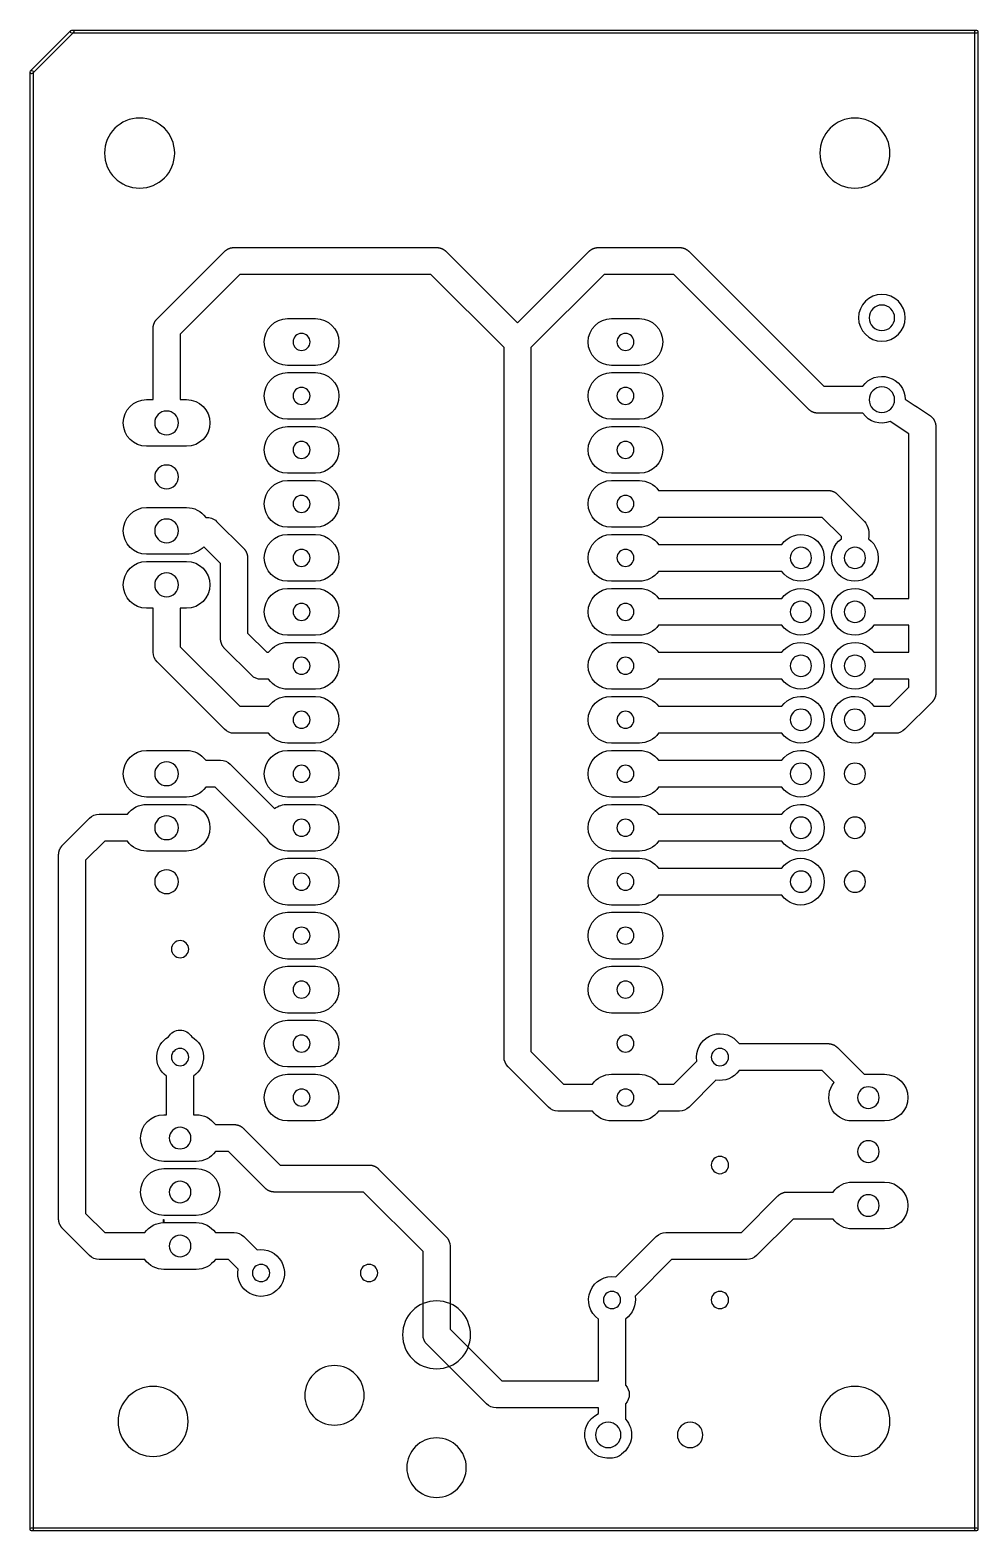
# Model space of a CAD drawing. Extents: x 54.2 to 98.8, y 1.2 to 71.8.
import ezdxf

# ---------------------------------------------------------------- set-up
doc = ezdxf.new("R2010")
doc.units = 0
for name, color, linetype in [('CUT', 30, 'CONTINUOUS'), ('DRILL', 4, 'CONTINUOUS'), ('ROUTES', 7, 'CONTINUOUS')]:
    doc.layers.add(name, color=color, linetype=linetype)

msp = doc.modelspace()

# ---------------------------------------------------------------- linework, layer by layer
at = {"layer": 'CUT'}
for points in [[(56.201, 71.701), (54.296, 69.796, -1), (54.188, 69.904), (56.093, 71.809, -1), (56.201, 71.701)], [(98.692, 71.679), (56.147, 71.679, -1), (56.147, 71.831), (98.692, 71.831, -1), (98.692, 71.679)], [(98.616, 1.27), (98.616, 71.755, -1), (98.768, 71.755), (98.768, 1.27, -1), (98.616, 1.27)], [(54.318, 69.85), (54.318, 1.27, -1), (54.166, 1.27), (54.166, 69.85, -1), (54.318, 69.85)], [(54.242, 1.346), (98.692, 1.346, -1), (98.692, 1.194), (54.242, 1.194, -1), (54.242, 1.346)]]:
    msp.add_lwpolyline(points, format="xyb", dxfattribs=at)
at = {"layer": 'CUT', "extrusion": (0, 0, -1)}
for centre in [(-59.322, 66.04), (-92.977, 66.04), (-59.957, 6.35), (-92.977, 6.35)]:
    msp.add_circle(centre, 1.65, dxfattribs=at)
at = {"layer": 'DRILL', "extrusion": (0, 0, -1)}
for centre, radius in [((-94.247, 58.288), 0.6), ((-66.942, 57.15), 0.4), ((-82.182, 57.15), 0.4), ((-66.942, 54.61), 0.4), ((-82.182, 54.61), 0.4), ((-94.247, 54.432), 0.6), ((-60.592, 53.34), 0.559), ((-66.942, 52.07), 0.4), ((-82.182, 52.07), 0.4), ((-60.592, 50.8), 0.559), ((-66.942, 49.53), 0.4), ((-82.182, 49.53), 0.4), ((-60.592, 48.26), 0.559), ((-66.942, 46.99), 0.4), ((-82.182, 46.99), 0.4), ((-90.437, 46.99), 0.5), ((-92.977, 46.99), 0.5), ((-60.592, 45.72), 0.559), ((-66.942, 44.45), 0.4), ((-82.182, 44.45), 0.4), ((-90.437, 44.45), 0.5), ((-92.977, 44.45), 0.5), ((-90.437, 41.91), 0.5), ((-92.977, 41.91), 0.5), ((-66.942, 41.91), 0.4), ((-82.182, 41.91), 0.4), ((-66.942, 39.37), 0.4), ((-82.182, 39.37), 0.4), ((-90.437, 39.37), 0.5), ((-92.977, 39.37), 0.5), ((-60.592, 36.83), 0.559), ((-66.942, 36.83), 0.4), ((-82.182, 36.83), 0.4), ((-90.437, 36.83), 0.5), ((-92.977, 36.83), 0.5), ((-60.592, 34.29), 0.559), ((-66.942, 34.29), 0.4), ((-82.182, 34.29), 0.4), ((-90.437, 34.29), 0.5), ((-92.977, 34.29), 0.5), ((-60.592, 31.75), 0.559), ((-66.942, 31.75), 0.4), ((-82.182, 31.75), 0.4), ((-90.437, 31.75), 0.5), ((-92.977, 31.75), 0.5), ((-61.227, 28.575), 0.406), ((-66.942, 29.21), 0.4), ((-82.182, 29.21), 0.4), ((-66.942, 26.67), 0.4), ((-82.182, 26.67), 0.4), ((-66.942, 24.13), 0.4), ((-82.182, 24.13), 0.4), ((-61.227, 23.495), 0.406), ((-86.627, 23.495), 0.406), ((-66.942, 21.59), 0.4), ((-82.182, 21.59), 0.4), ((-93.612, 21.59), 0.508), ((-61.227, 19.685), 0.508), ((-93.612, 19.05), 0.508), ((-86.627, 18.415), 0.406), ((-61.227, 17.145), 0.508), ((-93.612, 16.51), 0.508), ((-61.227, 14.605), 0.508), ((-65.037, 13.335), 0.406), ((-70.117, 13.335), 0.406), ((-73.292, 10.425), 1.6), ((-81.547, 12.065), 0.406), ((-86.627, 12.065), 0.406), ((-68.492, 7.575), 1.4), ((-81.369, 5.715), 0.6), ((-85.225, 5.715), 0.6), ((-73.292, 4.175), 1.4)]:
    msp.add_circle(centre, radius, dxfattribs=at)
at = {"layer": 'ROUTES'}
for points in [[(59.957, 54.44), (59.957, 57.801), (59.958, 57.818), (59.959, 57.834), (59.96, 57.851), (59.962, 57.867), (59.965, 57.883), (59.967, 57.899), (59.97, 57.915), (59.974, 57.931), (59.978, 57.947), (59.982, 57.962), (59.987, 57.978), (59.992, 57.993), (59.997, 58.008), (60.003, 58.023), (60.009, 58.037), (60.016, 58.052), (60.022, 58.066), (60.029, 58.08), (60.037, 58.093), (60.044, 58.106), (60.052, 58.12), (60.06, 58.132), (60.069, 58.145), (60.077, 58.157), (60.086, 58.169), (60.095, 58.181), (60.104, 58.192), (60.114, 58.203), (60.123, 58.214), (60.133, 58.224), (60.143, 58.234), (63.318, 61.409), (63.328, 61.419), (63.338, 61.429), (63.349, 61.438), (63.36, 61.448), (63.371, 61.457), (63.383, 61.466), (63.395, 61.475), (63.407, 61.483), (63.42, 61.492), (63.432, 61.5), (63.445, 61.508), (63.459, 61.515), (63.472, 61.523), (63.486, 61.53), (63.5, 61.536), (63.515, 61.543), (63.529, 61.549), (63.544, 61.555), (63.559, 61.56), (63.574, 61.565), (63.59, 61.57), (63.605, 61.574), (63.621, 61.578), (63.637, 61.582), (63.653, 61.585), (63.669, 61.587), (63.685, 61.59), (63.701, 61.592), (63.718, 61.593), (63.734, 61.594), (63.75, 61.595), (73.292, 61.595), (73.308, 61.595), (73.325, 61.594), (73.341, 61.593), (73.357, 61.592), (73.374, 61.59), (73.39, 61.587), (73.406, 61.585), (73.422, 61.582), (73.438, 61.578), (73.454, 61.574), (73.469, 61.57), (73.485, 61.565), (73.5, 61.56), (73.515, 61.555), (73.53, 61.549), (73.544, 61.543), (73.558, 61.536), (73.573, 61.53), (73.586, 61.523), (73.6, 61.515), (73.613, 61.508), (73.626, 61.5), (73.639, 61.492), (73.652, 61.483), (73.664, 61.475), (73.676, 61.466), (73.687, 61.457), (73.699, 61.448), (73.71, 61.438), (73.72, 61.429), (73.731, 61.419), (77.102, 58.048), (80.463, 61.409), (80.473, 61.419), (80.483, 61.429), (80.494, 61.438), (80.505, 61.448), (80.516, 61.457), (80.528, 61.466), (80.54, 61.475), (80.552, 61.483), (80.565, 61.492), (80.577, 61.5), (80.59, 61.508), (80.604, 61.515), (80.617, 61.523), (80.631, 61.53), (80.645, 61.536), (80.66, 61.543), (80.674, 61.549), (80.689, 61.555), (80.704, 61.56), (80.719, 61.565), (80.735, 61.57), (80.75, 61.574), (80.766, 61.578), (80.782, 61.582), (80.798, 61.585), (80.814, 61.587), (80.83, 61.59), (80.846, 61.592), (80.863, 61.593), (80.879, 61.594), (80.895, 61.595), (84.722, 61.595), (84.736, 61.595), (84.75, 61.594), (84.765, 61.594), (84.779, 61.592), (84.794, 61.591), (84.809, 61.589), (84.824, 61.587), (84.839, 61.584), (84.853, 61.581), (84.868, 61.578), (84.883, 61.574), (84.898, 61.57), (84.913, 61.566), (84.928, 61.561), (84.943, 61.555), (84.958, 61.55), (84.973, 61.543), (84.987, 61.537), (85.002, 61.53), (85.016, 61.523), (85.03, 61.515), (85.045, 61.507), (85.059, 61.498), (85.072, 61.49), (85.086, 61.48), (85.099, 61.471), (85.112, 61.461), (85.125, 61.45), (85.138, 61.44), (85.15, 61.429), (85.162, 61.417), (91.513, 55.067), (93.349, 55.067, -0.721096), (95.346, 54.462, -0.000027), (96.486, 53.703), (96.503, 53.691), (96.52, 53.679), (96.537, 53.667), (96.554, 53.654), (96.57, 53.64), (96.585, 53.626), (96.601, 53.612), (96.615, 53.597), (96.629, 53.581), (96.643, 53.565), (96.656, 53.548), (96.668, 53.532), (96.68, 53.514), (96.692, 53.497), (96.702, 53.479), (96.712, 53.461), (96.722, 53.443), (96.73, 53.424), (96.738, 53.406), (96.746, 53.387), (96.753, 53.368), (96.759, 53.349), (96.764, 53.33), (96.769, 53.311), (96.773, 53.292), (96.777, 53.273), (96.78, 53.254), (96.783, 53.236), (96.785, 53.217), (96.786, 53.199), (96.787, 53.18), (96.787, 44.478), (96.787, 44.422, -0.000127), (96.787, 41.938), (96.787, 41.882), (96.787, 40.624), (96.786, 40.607), (96.785, 40.591), (96.783, 40.574), (96.782, 40.558), (96.779, 40.542), (96.777, 40.526), (96.773, 40.51), (96.77, 40.494), (96.766, 40.478), (96.762, 40.463), (96.757, 40.447), (96.752, 40.432), (96.746, 40.417), (96.741, 40.402), (96.735, 40.388), (96.728, 40.373), (96.721, 40.359), (96.714, 40.345), (96.707, 40.332), (96.699, 40.319), (96.692, 40.305), (96.683, 40.293), (96.675, 40.28), (96.666, 40.268), (96.658, 40.256), (96.649, 40.244), (96.639, 40.233), (96.63, 40.222), (96.62, 40.211), (96.611, 40.201), (96.601, 40.191), (95.334, 38.924, -0.200876), (94.882, 38.735), (93.875, 38.735, -3.146782), (93.875, 40.005), (94.619, 40.005), (95.517, 40.903), (95.517, 41.275), (93.875, 41.275, -3.146715), (93.875, 42.545), (95.517, 42.545), (95.517, 43.815), (93.875, 43.815, -3.14683), (93.875, 45.085), (95.517, 45.085), (95.517, 52.822), (94.642, 53.406, -0.343307), (93.349, 53.797), (91.233, 53.797), (91.217, 53.798), (91.2, 53.799), (91.184, 53.801), (91.168, 53.803), (91.152, 53.805), (91.136, 53.808), (91.12, 53.811), (91.104, 53.814), (91.088, 53.818), (91.072, 53.822), (91.057, 53.827), (91.042, 53.832), (91.027, 53.838), (91.012, 53.843), (90.997, 53.849), (90.983, 53.856), (90.969, 53.863), (90.955, 53.87), (90.942, 53.877), (90.928, 53.885), (90.915, 53.892), (90.902, 53.901), (90.89, 53.909), (90.878, 53.918), (90.866, 53.926), (90.854, 53.935), (90.843, 53.945), (90.832, 53.954), (90.821, 53.964), (90.811, 53.973), (90.801, 53.983), (84.459, 60.325), (81.175, 60.325), (77.737, 56.887), (77.737, 23.758), (79.27, 22.225), (80.63, 22.225, -0.243501), (81.528, 22.69), (82.836, 22.69, -0.243501), (83.734, 22.225), (84.459, 22.225), (85.543, 23.309), (85.527, 23.495, -0.731497), (87.525, 24.13), (91.721, 24.13), (91.735, 24.129), (91.75, 24.129), (91.764, 24.127), (91.779, 24.126), (91.794, 24.124), (91.809, 24.122), (91.824, 24.119), (91.838, 24.116), (91.853, 24.113), (91.868, 24.109), (91.883, 24.105), (91.898, 24.101), (91.913, 24.096), (91.928, 24.09), (91.943, 24.085), (91.958, 24.078), (91.972, 24.072), (91.987, 24.065), (92.001, 24.058), (92.015, 24.05), (92.03, 24.042), (92.044, 24.033), (92.057, 24.025), (92.071, 24.015), (92.084, 24.006), (92.097, 23.996), (92.11, 23.985), (92.123, 23.975), (92.135, 23.964), (92.147, 23.952), (92.159, 23.941), (93.41, 22.69), (94.374, 22.69, -1), (94.374, 20.49), (92.85, 20.49, -0.636975), (92.007, 22.297), (91.444, 22.86), (87.525, 22.86, -0.289029), (86.441, 22.411), (85.174, 21.144, -0.200876), (84.722, 20.955), (83.734, 20.955, -0.243501), (82.836, 20.49), (81.528, 20.49, -0.243526), (80.63, 20.955, -0.000026), (79.007, 20.955, -0.200876), (78.554, 21.144), (76.656, 23.043, -0.200876), (76.467, 23.495), (76.467, 56.887), (73.029, 60.325), (64.03, 60.325), (61.227, 57.522), (61.227, 54.44), (61.532, 54.44, -1), (61.532, 52.24), (59.652, 52.24, -1), (59.652, 54.44), (59.957, 54.44)], [(66.288, 58.25), (67.596, 58.25, -1), (67.596, 56.05), (66.288, 56.05, -1), (66.288, 58.25)], [(81.528, 58.25), (82.836, 58.25, -1), (82.836, 56.05), (81.528, 56.05, -1), (81.528, 58.25)], [(66.288, 55.71), (67.596, 55.71, -1), (67.596, 53.51), (66.288, 53.51, -1), (66.288, 55.71)], [(81.528, 55.71), (82.836, 55.71, -1), (82.836, 53.51), (81.528, 53.51, -1), (81.528, 55.71)], [(66.288, 53.17), (67.596, 53.17, -1), (67.596, 50.97), (66.288, 50.97, -1), (66.288, 53.17)], [(81.528, 53.17), (82.836, 53.17, -1), (82.836, 50.97), (81.528, 50.97, -1), (81.528, 53.17)], [(66.288, 50.63), (67.596, 50.63, -1), (67.596, 48.43), (66.288, 48.43, -1), (66.288, 50.63)], [(81.528, 50.63), (82.836, 50.63, -0.243501), (83.734, 50.165), (91.723, 50.165), (91.74, 50.164), (91.756, 50.163), (91.772, 50.162), (91.789, 50.16), (91.805, 50.157), (91.821, 50.155), (91.837, 50.152), (91.853, 50.148), (91.869, 50.144), (91.884, 50.14), (91.9, 50.135), (91.915, 50.13), (91.93, 50.125), (91.945, 50.119), (91.959, 50.113), (91.973, 50.106), (91.988, 50.1), (92.001, 50.093), (92.015, 50.085), (92.028, 50.078), (92.041, 50.07), (92.054, 50.062), (92.067, 50.053), (92.079, 50.045), (92.091, 50.036), (92.102, 50.027), (92.114, 50.018), (92.125, 50.008), (92.135, 49.999), (92.146, 49.989), (92.156, 49.979), (93.426, 48.709, -0.222221), (93.612, 47.888, -3.146796), (92.342, 47.888), (92.342, 47.997), (91.444, 48.895), (83.734, 48.895, -0.243501), (82.836, 48.43), (81.528, 48.43, -1), (81.528, 50.63)], [(59.652, 49.36), (61.532, 49.36, -0.243504), (62.43, 48.895, -0.220167), (62.946, 48.709), (64.216, 47.439), (64.226, 47.429), (64.235, 47.419), (64.245, 47.408), (64.254, 47.397), (64.264, 47.386), (64.273, 47.374), (64.281, 47.362), (64.29, 47.35), (64.298, 47.337), (64.307, 47.325), (64.314, 47.311), (64.322, 47.298), (64.329, 47.285), (64.336, 47.271), (64.343, 47.257), (64.35, 47.242), (64.356, 47.228), (64.361, 47.213), (64.367, 47.198), (64.372, 47.183), (64.377, 47.167), (64.381, 47.152), (64.385, 47.136), (64.388, 47.12), (64.392, 47.104), (64.394, 47.088), (64.397, 47.072), (64.398, 47.056), (64.4, 47.039), (64.401, 47.023), (64.402, 47.006), (64.402, 43.443), (65.3, 42.545), (65.39, 42.545, -0.243501), (66.288, 43.01), (67.596, 43.01, -1), (67.596, 40.81), (66.288, 40.81, -0.243501), (65.39, 41.275), (65.037, 41.275, -0.200876), (64.584, 41.464), (63.318, 42.731), (63.308, 42.741), (63.298, 42.751), (63.289, 42.762), (63.279, 42.773), (63.27, 42.784), (63.261, 42.796), (63.252, 42.808), (63.244, 42.82), (63.235, 42.833), (63.227, 42.845), (63.219, 42.859), (63.212, 42.872), (63.204, 42.885), (63.197, 42.899), (63.191, 42.913), (63.184, 42.928), (63.178, 42.942), (63.172, 42.957), (63.167, 42.972), (63.162, 42.987), (63.157, 43.003), (63.153, 43.018), (63.149, 43.034), (63.145, 43.05), (63.142, 43.066), (63.14, 43.082), (63.137, 43.098), (63.135, 43.114), (63.134, 43.131), (63.133, 43.147), (63.132, 43.164), (63.132, 46.727), (62.342, 47.517, -0.210167), (61.532, 47.16), (59.652, 47.16, -1), (59.652, 49.36)], [(66.288, 48.09), (67.596, 48.09, -1), (67.596, 45.89), (66.288, 45.89, -1), (66.288, 48.09)], [(89.539, 47.625, -3.146782), (89.539, 46.355), (83.734, 46.355, -0.243501), (82.836, 45.89), (81.528, 45.89, -1), (81.528, 48.09), (82.836, 48.09, -0.243501), (83.734, 47.625), (89.539, 47.625)], [(59.652, 46.82), (61.532, 46.82, -1), (61.532, 44.62), (61.227, 44.62), (61.227, 42.808), (64.03, 40.005), (65.39, 40.005, -0.243502), (66.288, 40.47), (67.596, 40.47, -1), (67.596, 38.27), (66.288, 38.27, -0.243501), (65.39, 38.735), (63.767, 38.735, -0.200876), (63.314, 38.924), (60.146, 42.093, -0.200876), (59.957, 42.545), (59.957, 44.62), (59.652, 44.62, -1), (59.652, 46.82)], [(66.288, 45.55), (67.596, 45.55, -1), (67.596, 43.35), (66.288, 43.35, -1), (66.288, 45.55)], [(89.539, 45.085, -3.146782), (89.539, 43.815), (83.734, 43.815, -0.243501), (82.836, 43.35), (81.528, 43.35, -1), (81.528, 45.55), (82.836, 45.55, -0.243501), (83.734, 45.085), (89.539, 45.085)], [(81.528, 43.01), (82.836, 43.01, -0.243501), (83.734, 42.545), (89.539, 42.545, -3.146782), (89.539, 41.275), (83.734, 41.275, -0.243501), (82.836, 40.81), (81.528, 40.81, -1), (81.528, 43.01)], [(81.528, 40.47), (82.836, 40.47, -0.243501), (83.734, 40.005), (89.539, 40.005, -3.146782), (89.539, 38.735), (83.734, 38.735, -0.243501), (82.836, 38.27), (81.528, 38.27, -1), (81.528, 40.47)], [(59.652, 37.93), (61.532, 37.93, -0.243501), (62.43, 37.465), (63.132, 37.465, -0.200876), (63.584, 37.276), (65.664, 35.196, -0.151932), (66.288, 35.39), (67.596, 35.39, -1), (67.596, 33.19), (66.288, 33.19, -0.273028), (65.325, 33.758), (62.869, 36.195), (62.43, 36.195, -0.243501), (61.532, 35.73), (59.652, 35.73, -1), (59.652, 37.93)], [(66.288, 37.93), (67.596, 37.93, -1), (67.596, 35.73), (66.288, 35.73, -1), (66.288, 37.93)], [(89.539, 37.465, -3.146782), (89.539, 36.195), (83.734, 36.195, -0.243501), (82.836, 35.73), (81.528, 35.73, -1), (81.528, 37.93), (82.836, 37.93, -0.243501), (83.734, 37.465), (89.539, 37.465)], [(59.652, 35.39), (61.532, 35.39, -1), (61.532, 33.19), (59.652, 33.19, -0.243501), (58.754, 33.655), (57.68, 33.655), (56.782, 32.757), (56.782, 16.138), (57.68, 15.24), (59.567, 15.24, -0.240413), (60.452, 15.705), (60.452, 15.856), (60.465, 15.856), (60.465, 15.705), (61.989, 15.705, -0.243501), (62.887, 15.24), (63.767, 15.24, -0.200876), (64.219, 15.051), (64.851, 14.419, -2.737891), (63.937, 13.335), (63.953, 13.521), (63.504, 13.97), (62.887, 13.97, -0.243504), (61.989, 13.505), (60.465, 13.505, -0.243531), (59.567, 13.97, -0.000024), (57.417, 13.97, -0.200876), (56.964, 14.159), (55.701, 15.423), (55.69, 15.434), (55.678, 15.446), (55.667, 15.459), (55.657, 15.472), (55.646, 15.484), (55.636, 15.498), (55.627, 15.511), (55.617, 15.525), (55.608, 15.538), (55.6, 15.552), (55.592, 15.566), (55.584, 15.581), (55.577, 15.595), (55.57, 15.61), (55.563, 15.624), (55.557, 15.639), (55.552, 15.654), (55.546, 15.669), (55.541, 15.684), (55.537, 15.699), (55.533, 15.714), (55.529, 15.729), (55.526, 15.743), (55.523, 15.758), (55.52, 15.773), (55.518, 15.788), (55.516, 15.803), (55.515, 15.817), (55.513, 15.832), (55.513, 15.846), (55.512, 15.861), (55.512, 33.02), (55.512, 33.036), (55.513, 33.053), (55.514, 33.069), (55.515, 33.086), (55.517, 33.102), (55.52, 33.118), (55.522, 33.134), (55.525, 33.15), (55.529, 33.166), (55.533, 33.182), (55.537, 33.197), (55.542, 33.213), (55.547, 33.228), (55.552, 33.243), (55.558, 33.258), (55.564, 33.272), (55.571, 33.287), (55.577, 33.301), (55.584, 33.315), (55.592, 33.328), (55.599, 33.341), (55.607, 33.355), (55.615, 33.367), (55.624, 33.38), (55.632, 33.392), (55.641, 33.404), (55.65, 33.416), (55.659, 33.427), (55.669, 33.438), (55.678, 33.449), (55.688, 33.459), (55.698, 33.469), (56.964, 34.736, -0.200876), (57.417, 34.925), (58.754, 34.925, -0.243501), (59.652, 35.39)], [(89.539, 34.925, -3.146782), (89.539, 33.655), (83.734, 33.655, -0.243501), (82.836, 33.19), (81.528, 33.19, -1), (81.528, 35.39), (82.836, 35.39, -0.243501), (83.734, 34.925), (89.539, 34.925)], [(66.288, 32.85), (67.596, 32.85, -1), (67.596, 30.65), (66.288, 30.65, -1), (66.288, 32.85)], [(81.528, 32.85), (82.836, 32.85, -0.243501), (83.734, 32.385), (89.539, 32.385, -3.146782), (89.539, 31.115), (83.734, 31.115, -0.243501), (82.836, 30.65), (81.528, 30.65, -1), (81.528, 32.85)], [(66.288, 30.31), (67.596, 30.31, -1), (67.596, 28.11), (66.288, 28.11, -1), (66.288, 30.31)], [(81.528, 30.31), (82.836, 30.31, -1), (82.836, 28.11), (81.528, 28.11, -1), (81.528, 30.31)], [(66.288, 27.77), (67.596, 27.77, -1), (67.596, 25.57), (66.288, 25.57, -1), (66.288, 27.77)], [(81.528, 27.77), (82.836, 27.77, -1), (82.836, 25.57), (81.528, 25.57, -1), (81.528, 27.77)], [(60.677, 24.448, -0.57704), (61.777, 24.448, -0.547225), (61.862, 22.597), (61.862, 20.785), (61.989, 20.785, -0.243509), (62.887, 20.32), (63.783, 20.32), (63.8, 20.319), (63.816, 20.318), (63.832, 20.317), (63.849, 20.315), (63.865, 20.312), (63.881, 20.31), (63.897, 20.307), (63.913, 20.303), (63.929, 20.299), (63.944, 20.295), (63.96, 20.29), (63.975, 20.285), (63.99, 20.28), (64.005, 20.274), (64.019, 20.268), (64.033, 20.261), (64.048, 20.255), (64.061, 20.248), (64.075, 20.24), (64.088, 20.233), (64.101, 20.225), (64.114, 20.217), (64.127, 20.208), (64.139, 20.2), (64.151, 20.191), (64.162, 20.182), (64.174, 20.173), (64.185, 20.163), (64.195, 20.154), (64.206, 20.144), (64.216, 20.134), (65.935, 18.415), (70.133, 18.415), (70.15, 18.414), (70.166, 18.413), (70.182, 18.412), (70.199, 18.41), (70.215, 18.407), (70.231, 18.405), (70.247, 18.402), (70.263, 18.398), (70.279, 18.394), (70.294, 18.39), (70.31, 18.385), (70.325, 18.38), (70.34, 18.375), (70.355, 18.369), (70.369, 18.363), (70.383, 18.356), (70.398, 18.35), (70.411, 18.343), (70.425, 18.335), (70.438, 18.328), (70.451, 18.32), (70.464, 18.312), (70.477, 18.303), (70.489, 18.295), (70.501, 18.286), (70.512, 18.277), (70.524, 18.268), (70.535, 18.258), (70.545, 18.249), (70.556, 18.239), (70.566, 18.229), (73.737, 15.057, -0.200876), (73.927, 14.605), (73.927, 10.688), (76.36, 8.255), (80.912, 8.255), (80.912, 11.167, -0.798889), (81.733, 13.149), (83.634, 15.051, -0.200876), (84.087, 15.24), (87.634, 15.24), (89.353, 16.959), (89.363, 16.969), (89.373, 16.979), (89.384, 16.988), (89.395, 16.998), (89.406, 17.007), (89.418, 17.016), (89.43, 17.025), (89.442, 17.033), (89.455, 17.042), (89.467, 17.05), (89.48, 17.058), (89.494, 17.065), (89.507, 17.073), (89.521, 17.08), (89.535, 17.086), (89.55, 17.093), (89.564, 17.099), (89.579, 17.105), (89.594, 17.11), (89.609, 17.115), (89.625, 17.12), (89.64, 17.124), (89.656, 17.128), (89.672, 17.132), (89.688, 17.135), (89.704, 17.137), (89.72, 17.14), (89.736, 17.142), (89.753, 17.143), (89.769, 17.144), (89.785, 17.145), (91.952, 17.145, -0.243502), (92.85, 17.61), (94.374, 17.61, -1), (94.374, 15.41), (92.85, 15.41, -0.243501), (91.952, 15.875), (90.065, 15.875), (88.349, 14.159, -0.200876), (87.897, 13.97), (84.35, 13.97), (82.631, 12.251, -0.28903), (82.182, 11.167, -0.000014), (82.182, 8.061, -0.403566), (82.182, 7.179), (82.182, 6.456, -0.451374), (82.003, 4.816, -0.218687), (81.509, 4.624, -0.859762), (80.912, 6.716, -0.000015), (80.912, 6.985), (76.097, 6.985, -0.200876), (75.644, 7.174), (72.846, 9.973, -0.200876), (72.657, 10.425), (72.657, 14.342), (69.854, 17.145), (65.655, 17.145), (65.639, 17.146), (65.623, 17.147), (65.606, 17.148), (65.59, 17.15), (65.574, 17.153), (65.558, 17.155), (65.542, 17.158), (65.526, 17.162), (65.51, 17.166), (65.495, 17.17), (65.479, 17.175), (65.464, 17.18), (65.449, 17.185), (65.434, 17.191), (65.42, 17.197), (65.405, 17.204), (65.391, 17.21), (65.377, 17.217), (65.364, 17.225), (65.35, 17.232), (65.337, 17.24), (65.325, 17.248), (65.312, 17.257), (65.3, 17.265), (65.288, 17.274), (65.276, 17.283), (65.265, 17.292), (65.254, 17.302), (65.243, 17.311), (65.233, 17.321), (63.504, 19.05), (62.887, 19.05, -0.243499), (61.989, 18.585), (60.465, 18.585, -1), (60.465, 20.785), (60.592, 20.785), (60.592, 22.597, -0.547232), (60.677, 24.448)], [(66.288, 25.23), (67.596, 25.23, -1), (67.596, 23.03), (66.288, 23.03, -1), (66.288, 25.23)], [(66.288, 22.69), (67.596, 22.69, -1), (67.596, 20.49), (66.288, 20.49, -1), (66.288, 22.69)], [(60.465, 18.245), (61.989, 18.245, -1), (61.989, 16.045), (60.465, 16.045, -1), (60.465, 18.245)]]:
    msp.add_lwpolyline(points, format="xyb", dxfattribs=at)
at = {"layer": 'ROUTES', "extrusion": (0, 0, -1)}
msp.add_circle((-94.247, 58.288), 1.1, dxfattribs=at)

doc.saveas('drawing.dxf')
